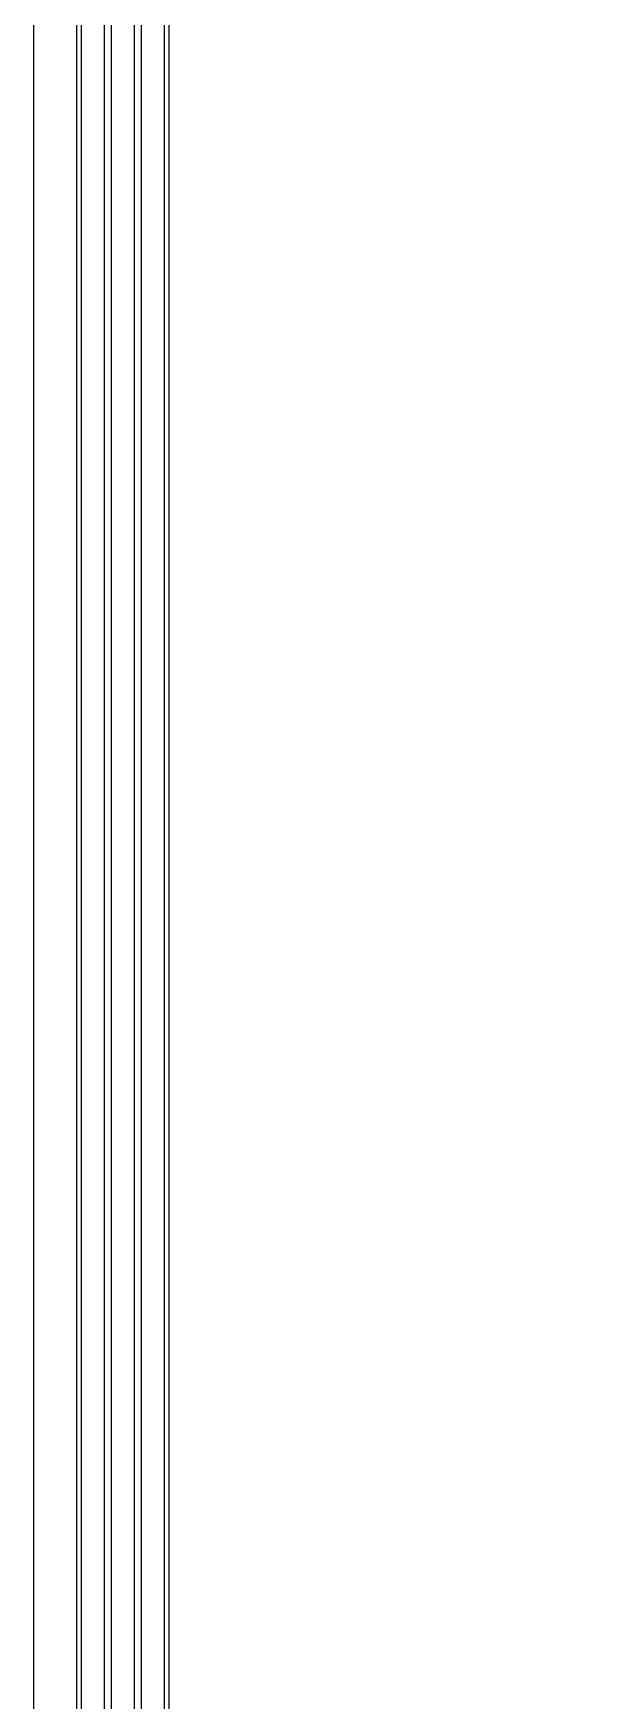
# Model space of a CAD drawing. Header units: millimetres. Extents: x 13 to 166, y 58 to 179.
# Drawn here: x 12.99 to 16.72, y 113.66 to 124.5 of the extents above; entities that cross this region are included whole.
import ezdxf

# ---------------------------------------------------------------- set-up
doc = ezdxf.new("R2010")
doc.units = ezdxf.units.MM
doc.linetypes.add('DASHED', pattern=[817.52, 545.02, -272.5])

msp = doc.modelspace()

# ---------------------------------------------------------------- linework, layer by layer
at = {"layer": 'Defpoints'}
for p, q in [((13.273827, 99.993443), (13.273827, 152.974948)), ((13.873827, 99.993443), (13.873827, 152.974948))]:
    msp.add_line(p, q, dxfattribs=at)
at = {"layer": 'Defpoints', "linetype": 'DASHED'}
for p, q in [((13.303827, 99.993443), (13.303827, 152.974948)), ((13.453827, 99.993443), (13.453827, 152.974948)), ((13.498827, 99.993443), (13.498827, 152.974948)), ((13.648827, 99.993443), (13.648827, 152.974948)), ((13.693827, 99.993443), (13.693827, 152.974948)), ((13.843827, 99.993443), (13.843827, 152.974948))]:
    msp.add_line(p, q, dxfattribs=at)
at = {"layer": 'Defpoints', "color": 11, "linetype": 'Continuous'}
msp.add_lwpolyline([(12.991666, 168.144934), (12.991666, 101.155791), (75.139119, 101.155791), (126.516698, 148.38498), (121.343444, 153.416509), (131.145404, 163.420835), (115.974446, 179.14343), (104.938183, 179.28711), (105.33959, 168.144934), (12.991666, 168.144934)], dxfattribs=at)

doc.saveas('drawing.dxf')
